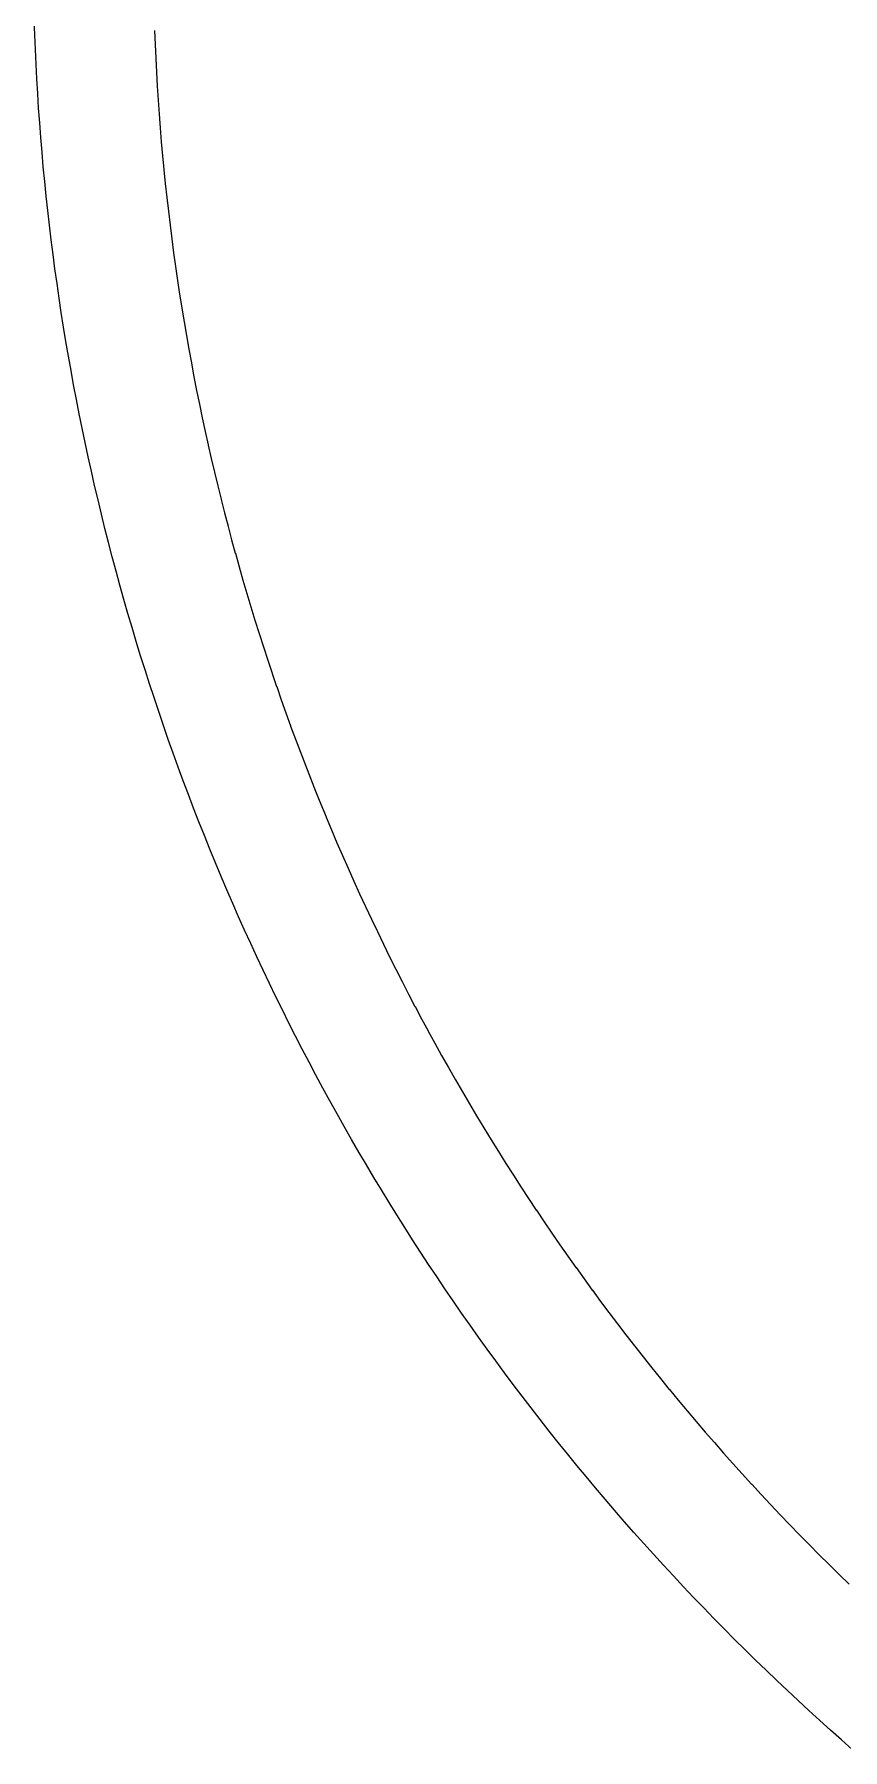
# Model space of a CAD drawing. Header units: millimetres. Extents: x -68 to 68, y -68 to 68.
# Drawn here: x -67.92 to -44.98, y -51.18 to -2.49 of the extents above; entities that cross this region are included whole.
import ezdxf

# ---------------------------------------------------------------- set-up
doc = ezdxf.new("R2010")
doc.units = ezdxf.units.MM
doc.layers.add('CUT_INNER', color=6, linetype='Continuous')
doc.layers.add('CUT_OUTER', color=1, linetype='Continuous')

msp = doc.modelspace()

# ---------------------------------------------------------------- linework, layer by layer
at = {"layer": 'CUT_INNER'}
msp.add_lwpolyline([(-64.5087, -2.3768), (-64.493, -2.771), (-64.4929, -2.7725), (-64.4748, -3.1667), (-64.4747, -3.1682), (-64.4541, -3.5622), (-64.4541, -3.5638), (-64.4311, -3.9576), (-64.431, -3.9592), (-64.4056, -4.3529), (-64.4055, -4.3544), (-64.3776, -4.748), (-64.3775, -4.7495), (-64.3473, -5.1429), (-64.3472, -5.1445), (-64.3145, -5.5377), (-64.3144, -5.5392), (-64.2793, -5.9322), (-64.2792, -5.9337), (-64.2417, -6.3265), (-64.2416, -6.328), (-64.2017, -6.7205), (-64.2015, -6.7221), (-64.1593, -7.1144), (-64.1591, -7.1159), (-64.1144, -7.5079), (-64.1142, -7.5094), (-64.0671, -7.9012), (-64.0669, -7.9027), (-64.0174, -8.2941), (-64.0172, -8.2956), (-63.9653, -8.6868), (-63.9651, -8.6883), (-63.9108, -9.0791), (-63.9106, -9.0806), (-63.8539, -9.4711), (-63.8537, -9.4726), (-63.7946, -9.8627), (-63.7944, -9.8642), (-63.7329, -10.2539), (-63.7327, -10.2554), (-63.6688, -10.6448), (-63.6685, -10.6463), (-63.6023, -11.0353), (-63.602, -11.0368), (-63.5334, -11.4253), (-63.5331, -11.4268), (-63.4621, -11.8149), (-63.4618, -11.8164), (-63.3884, -12.2041), (-63.3881, -12.2056), (-63.3123, -12.5928), (-63.312, -12.5943), (-63.2338, -12.9811), (-63.2335, -12.9826), (-63.153, -13.3688), (-63.1527, -13.3703), (-63.0698, -13.7561), (-63.0694, -13.7576), (-62.9842, -14.1428), (-62.9838, -14.1443), (-62.8962, -14.529), (-62.8959, -14.5305), (-62.8059, -14.9146), (-62.8055, -14.9161), (-62.7132, -15.2997), (-62.7128, -15.3012), (-62.6181, -15.6842), (-62.6178, -15.6857), (-62.5207, -16.0682), (-62.5203, -16.0696), (-62.4209, -16.4515), (-62.4206, -16.453), (-62.3188, -16.8342), (-62.3184, -16.8357), (-62.2144, -17.2162), (-62.2139, -17.2177), (-62.1075, -17.5977), (-62.1071, -17.5991), (-61.9984, -17.9784), (-61.998, -17.9799), (-61.8869, -18.3585), (-61.8865, -18.36), (-61.7731, -18.7379), (-61.7727, -18.7393), (-61.657, -19.1165), (-61.6565, -19.118), (-61.5385, -19.4945), (-61.5381, -19.496), (-61.4177, -19.8717), (-61.4173, -19.8732), (-61.2947, -20.2482), (-61.2942, -20.2497), (-61.1693, -20.6239), (-61.1688, -20.6254), (-61.0416, -20.9989), (-61.0411, -21.0003), (-60.9116, -21.373), (-60.9111, -21.3745), (-60.7793, -21.7464), (-60.7788, -21.7478), (-60.6447, -22.1189), (-60.6442, -22.1203), (-60.5078, -22.4906), (-60.5073, -22.492), (-60.3687, -22.8614), (-60.3682, -22.8629), (-60.2273, -23.2314), (-60.2267, -23.2328), (-60.0836, -23.6005), (-60.0831, -23.6019), (-59.9377, -23.9687), (-59.9371, -23.9702), (-59.7895, -24.3361), (-59.7889, -24.3375), (-59.639, -24.7025), (-59.6384, -24.7039), (-59.4863, -25.0679), (-59.4857, -25.0693), (-59.3314, -25.4325), (-59.3308, -25.4339), (-59.1742, -25.796), (-59.1736, -25.7974), (-59.0148, -26.1586), (-59.0142, -26.16), (-58.8532, -26.5203), (-58.8526, -26.5217), (-58.6894, -26.8809), (-58.6887, -26.8823), (-58.5233, -27.2405), (-58.5227, -27.2419), (-58.3551, -27.5991), (-58.3544, -27.6004), (-58.1847, -27.9566), (-58.184, -27.958), (-58.012, -28.3131), (-58.0113, -28.3145), (-57.8372, -28.6685), (-57.8365, -28.6699), (-57.6602, -29.0228), (-57.6595, -29.0242), (-57.481, -29.3761), (-57.4803, -29.3775), (-57.2997, -29.7282), (-57.299, -29.7296), (-57.1162, -30.0793), (-57.1155, -30.0806), (-56.9306, -30.4292), (-56.9299, -30.4305), (-56.7428, -30.7779), (-56.7421, -30.7793), (-56.5529, -31.1255), (-56.5521, -31.1268), (-56.3608, -31.4719), (-56.3601, -31.4733), (-56.1667, -31.8171), (-56.1659, -31.8185), (-55.9704, -32.1612), (-55.9696, -32.1625), (-55.772, -32.504), (-55.7712, -32.5053), (-55.5715, -32.8456), (-55.5707, -32.8469), (-55.3689, -33.186), (-55.3681, -33.1873), (-55.1643, -33.5251), (-55.1635, -33.5264), (-54.9575, -33.8629), (-54.9567, -33.8642), (-54.7487, -34.1995), (-54.7479, -34.2008), (-54.5378, -34.5348), (-54.537, -34.5361), (-54.3249, -34.8688), (-54.3241, -34.8701), (-54.1099, -35.2014), (-54.1091, -35.2027), (-53.8929, -35.5328), (-53.8921, -35.5341), (-53.6739, -35.8628), (-53.673, -35.8641), (-53.4528, -36.1915), (-53.4519, -36.1927), (-53.2297, -36.5188), (-53.2289, -36.52), (-53.0047, -36.8447), (-53.0038, -36.846), (-52.7776, -37.1692), (-52.7767, -37.1705), (-52.5485, -37.4924), (-52.5476, -37.4936), (-52.3175, -37.8141), (-52.3166, -37.8153), (-52.0845, -38.1344), (-52.0836, -38.1356), (-51.8495, -38.4533), (-51.8486, -38.4545), (-51.6126, -38.7707), (-51.6117, -38.7719), (-51.3737, -39.0866), (-51.3728, -39.0879), (-51.1329, -39.4011), (-51.132, -39.4023), (-50.8902, -39.7141), (-50.8893, -39.7153), (-50.6456, -40.0256), (-50.6446, -40.0268), (-50.399, -40.3356), (-50.3981, -40.3368), (-50.1506, -40.6441), (-50.1496, -40.6453), (-49.9002, -40.9511), (-49.8993, -40.9523), (-49.648, -41.2565), (-49.6471, -41.2577), (-49.394, -41.5603), (-49.393, -41.5615), (-49.138, -41.8626), (-49.137, -41.8638), (-48.8802, -42.1634), (-48.8792, -42.1645), (-48.6206, -42.4625), (-48.6196, -42.4636), (-48.3591, -42.76), (-48.3581, -42.7612), (-48.0959, -43.0559), (-48.0948, -43.0571), (-47.8308, -43.3502), (-47.8297, -43.3514), (-47.5639, -43.6429), (-47.5628, -43.644), (-47.2952, -43.9339), (-47.2941, -43.9351), (-47.0247, -44.2233), (-47.0237, -44.2244), (-46.7525, -44.511), (-46.7514, -44.5121), (-46.4785, -44.797), (-46.4774, -44.7981), (-46.2027, -45.0814), (-46.2017, -45.0825), (-45.9253, -45.364), (-45.9242, -45.3651), (-45.6461, -45.645), (-45.645, -45.6461), (-45.3651, -45.9242), (-45.364, -45.9253), (-45.0825, -46.2017), (-45.0814, -46.2027), (-44.7981, -46.4774)], dxfattribs=at)
at = {"layer": 'CUT_OUTER'}
msp.add_lwpolyline([(-44.6974, -51.1795), (-45.0106, -50.9043), (-45.3221, -50.6272), (-45.6319, -50.3481), (-45.9399, -50.0672), (-46.2463, -49.7844), (-46.5509, -49.4997), (-46.8537, -49.2131), (-47.1548, -48.9247), (-47.4541, -48.6344), (-47.7516, -48.3424), (-48.0474, -48.0484), (-48.3413, -47.7527), (-48.6334, -47.4552), (-48.9236, -47.1559), (-49.2121, -46.8548), (-49.4986, -46.552), (-49.7833, -46.2474), (-50.0662, -45.9411), (-50.3471, -45.633), (-50.6262, -45.3232), (-50.9033, -45.0117), (-51.1785, -44.6985), (-51.4518, -44.3837), (-51.7232, -44.0671), (-51.9926, -43.7489), (-52.2601, -43.4291), (-52.5256, -43.1076), (-52.7891, -42.7845), (-53.0506, -42.4598), (-53.3101, -42.1335), (-53.5677, -41.8056), (-53.8232, -41.4761), (-54.0767, -41.1451), (-54.3281, -40.8125), (-54.5775, -40.4784), (-54.8248, -40.1427), (-55.0701, -39.8056), (-55.3133, -39.4669), (-55.5544, -39.1268), (-55.7935, -38.7852), (-56.0304, -38.4421), (-56.2652, -38.0976), (-56.4979, -37.7516), (-56.7285, -37.4043), (-56.957, -37.0555), (-57.1832, -36.7053), (-57.4074, -36.3537), (-57.6294, -36.0008), (-57.8492, -35.6465), (-58.0668, -35.2909), (-58.2823, -34.9339), (-58.4955, -34.5757), (-58.7066, -34.2161), (-58.9154, -33.8552), (-59.122, -33.4931), (-59.3264, -33.1297), (-59.5286, -32.7651), (-59.7285, -32.3992), (-59.9262, -32.0321), (-60.1216, -31.6638), (-60.3148, -31.2943), (-60.5056, -30.9236), (-60.6942, -30.5518), (-60.8806, -30.1788), (-61.0646, -29.8047), (-61.2463, -29.4294), (-61.4257, -29.0531), (-61.6029, -28.6756), (-61.7776, -28.2971), (-61.9501, -27.9175), (-62.1202, -27.5368), (-62.288, -27.1552), (-62.4535, -26.7725), (-62.6166, -26.3887), (-62.7773, -26.004), (-62.9357, -25.6184), (-63.0917, -25.2317), (-63.2453, -24.8441), (-63.3966, -24.4556), (-63.5454, -24.0661), (-63.6919, -23.6758), (-63.836, -23.2845), (-63.9777, -22.8924), (-64.1169, -22.4994), (-64.2538, -22.1056), (-64.3882, -21.7109), (-64.5202, -21.3154), (-64.6498, -20.9191), (-64.7769, -20.522), (-64.9016, -20.1242), (-65.0239, -19.7256), (-65.1437, -19.3262), (-65.261, -18.9261), (-65.3759, -18.5254), (-65.4884, -18.1239), (-65.5984, -17.7217), (-65.7059, -17.3189), (-65.8109, -16.9154), (-65.9134, -16.5112), (-66.0135, -16.1065), (-66.1111, -15.7011), (-66.2062, -15.2952), (-66.2988, -14.8887), (-66.3889, -14.4816), (-66.4765, -14.074), (-66.5616, -13.6658), (-66.6442, -13.2571), (-66.7243, -12.848), (-66.8019, -12.4383), (-66.8769, -12.0282), (-66.9495, -11.6176), (-67.0195, -11.2066), (-67.087, -10.7952), (-67.152, -10.3833), (-67.2144, -9.9711), (-67.2743, -9.5585), (-67.3317, -9.1455), (-67.3866, -8.7322), (-67.4389, -8.3186), (-67.4887, -7.9046), (-67.5359, -7.4904), (-67.5806, -7.0758), (-67.6227, -6.661), (-67.6623, -6.246), (-67.6994, -5.8307), (-67.7339, -5.4152), (-67.7658, -4.9995), (-67.7952, -4.5836), (-67.8221, -4.1675), (-67.8464, -3.7513), (-67.8681, -3.3349), (-67.8873, -2.9184), (-67.9039, -2.5018), (-67.918, -2.0851)], dxfattribs=at)

doc.saveas('drawing.dxf')
